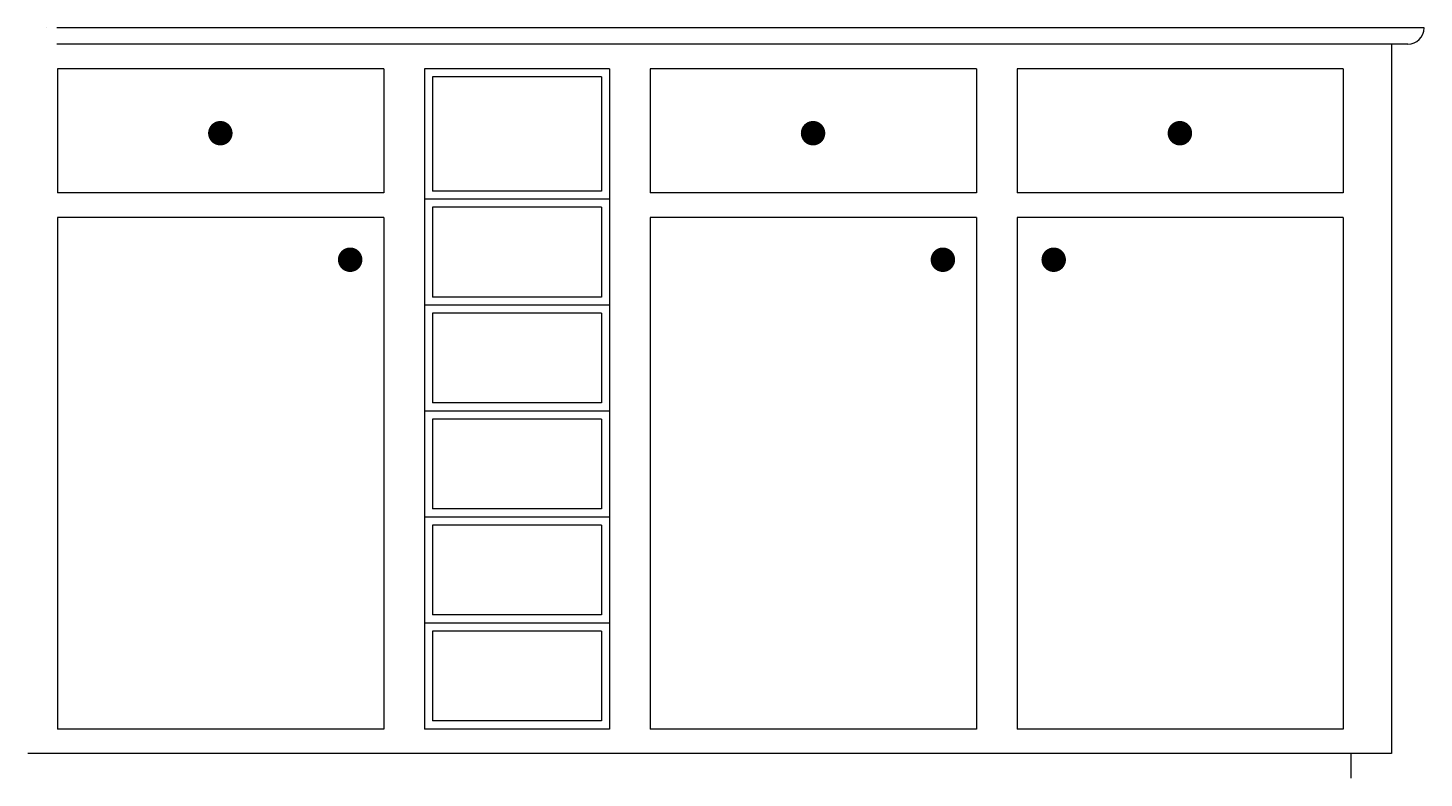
# Model space of a CAD drawing. Header units: millimetres. Extents: x -20209 to 130066, y -17035 to 5322.
# Drawn here: x 118598 to 119806, y -15938 to -15289 of the extents above; entities that cross this region are included whole.
import ezdxf

# ---------------------------------------------------------------- set-up
doc = ezdxf.new("R2010")
doc.units = ezdxf.units.MM
doc.layers.add('TEFRİŞ', color=11, linetype='Continuous')

msp = doc.modelspace()

# ---------------------------------------------------------------- linework, layer by layer
at = {"layer": 'TEFRİŞ'}
for p, q in [((118613.878, -15288.812), (118613.878, -15288.812)), ((119806.165, -15288.812), (118622.817, -15288.812)), ((119806.165, -15288.812), (119806.165, -15288.812)), ((119792.055, -15302.922), (118622.817, -15302.922)), ((119777.945, -15302.922), (119777.945, -15916.704)), ((118905.751, -15324.087), (118623.553, -15324.087)), ((118623.553, -15324.087), (118623.553, -15431.548)), ((118905.751, -15324.087), (118905.751, -15431.548)), ((118941.026, -15324.087), (118941.026, -15895.539)), ((119101.241, -15324.087), (118941.026, -15324.087)), ((118948.081, -15331.142), (118948.081, -15429.912)), ((119094.186, -15331.142), (118948.081, -15331.142)), ((119094.186, -15331.142), (119094.186, -15429.912)), ((119101.241, -15324.087), (119101.241, -15895.539)), ((119136.516, -15324.087), (119136.516, -15431.548)), ((119418.714, -15324.087), (119136.516, -15324.087)), ((119418.714, -15324.087), (119418.714, -15431.548)), ((119453.989, -15324.087), (119453.989, -15431.548)), ((119736.187, -15324.087), (119453.989, -15324.087)), ((119736.187, -15324.087), (119736.187, -15431.548)), ((118905.751, -15431.548), (118623.553, -15431.548)), ((119101.241, -15436.966), (118941.026, -15436.966)), ((119094.186, -15429.912), (118948.081, -15429.912)), ((119418.714, -15431.548), (119136.516, -15431.548)), ((119736.187, -15431.548), (119453.989, -15431.548)), ((118623.553, -15452.713), (118623.553, -15895.539)), ((118905.751, -15452.713), (118623.553, -15452.713)), ((118905.751, -15452.713), (118905.751, -15895.539)), ((118948.081, -15444.021), (118948.081, -15521.626)), ((119094.186, -15444.021), (118948.081, -15444.021)), ((119094.186, -15444.021), (119094.186, -15521.626)), ((119136.516, -15452.713), (119136.516, -15895.539)), ((119418.714, -15452.713), (119136.516, -15452.713)), ((119418.714, -15452.713), (119418.714, -15895.539)), ((119453.989, -15452.713), (119453.989, -15895.539)), ((119736.187, -15452.713), (119453.989, -15452.713)), ((119736.187, -15452.713), (119736.187, -15895.539)), ((119094.186, -15521.626), (118948.081, -15521.626)), ((119101.241, -15528.681), (118941.026, -15528.681)), ((119094.186, -15535.736), (118948.081, -15535.736)), ((118948.081, -15535.736), (118948.081, -15613.34)), ((119094.186, -15535.736), (119094.186, -15613.34)), ((119101.241, -15620.395), (118941.026, -15620.395)), ((119094.186, -15613.34), (118948.081, -15613.34)), ((119094.186, -15627.45), (118948.081, -15627.45)), ((118948.081, -15627.45), (118948.081, -15705.055)), ((119094.186, -15627.45), (119094.186, -15705.055)), ((119094.186, -15705.055), (118948.081, -15705.055)), ((119101.241, -15712.11), (118941.026, -15712.11)), ((118948.081, -15719.165), (118948.081, -15796.769)), ((119094.186, -15719.165), (118948.081, -15719.165)), ((119094.186, -15719.165), (119094.186, -15796.769)), ((119101.241, -15803.824), (118941.026, -15803.824)), ((119094.186, -15796.769), (118948.081, -15796.769)), ((119094.186, -15810.879), (118948.081, -15810.879)), ((118948.081, -15810.879), (118948.081, -15888.484)), ((119094.186, -15810.879), (119094.186, -15888.484)), ((119094.186, -15888.484), (118948.081, -15888.484)), ((118905.751, -15895.539), (118623.553, -15895.539)), ((119101.241, -15895.539), (118941.026, -15895.539)), ((119418.714, -15895.539), (119136.516, -15895.539)), ((119736.187, -15895.539), (119453.989, -15895.539)), ((119777.945, -15916.704), (118597.874, -15916.704)), ((119742.671, -15916.704), (119742.671, -15937.868))]:
    msp.add_line(p, q, dxfattribs=at)
at = {"layer": 'TEFRİŞ', "const_width": 10.582}
for points in [[(118759.104, -15379.893, 1), (118769.686, -15379.893, 1)], [(119272.066, -15379.893, 1), (119282.648, -15379.893, 1)], [(119589.539, -15379.893, 1), (119600.122, -15379.893, 1)], [(118871.459, -15489.384, 1), (118882.041, -15489.384, 1)], [(119384.421, -15489.384, 1), (119395.004, -15489.384, 1)], [(119480.335, -15489.384, 1), (119490.917, -15489.384, 1)]]:
    msp.add_lwpolyline(points, format="xyb", close=True, dxfattribs=at)
at = {"layer": 'TEFRİŞ'}
msp.add_arc((119792.055, -15288.812), 14.11, 270, 0, dxfattribs=at)

doc.saveas('drawing.dxf')
